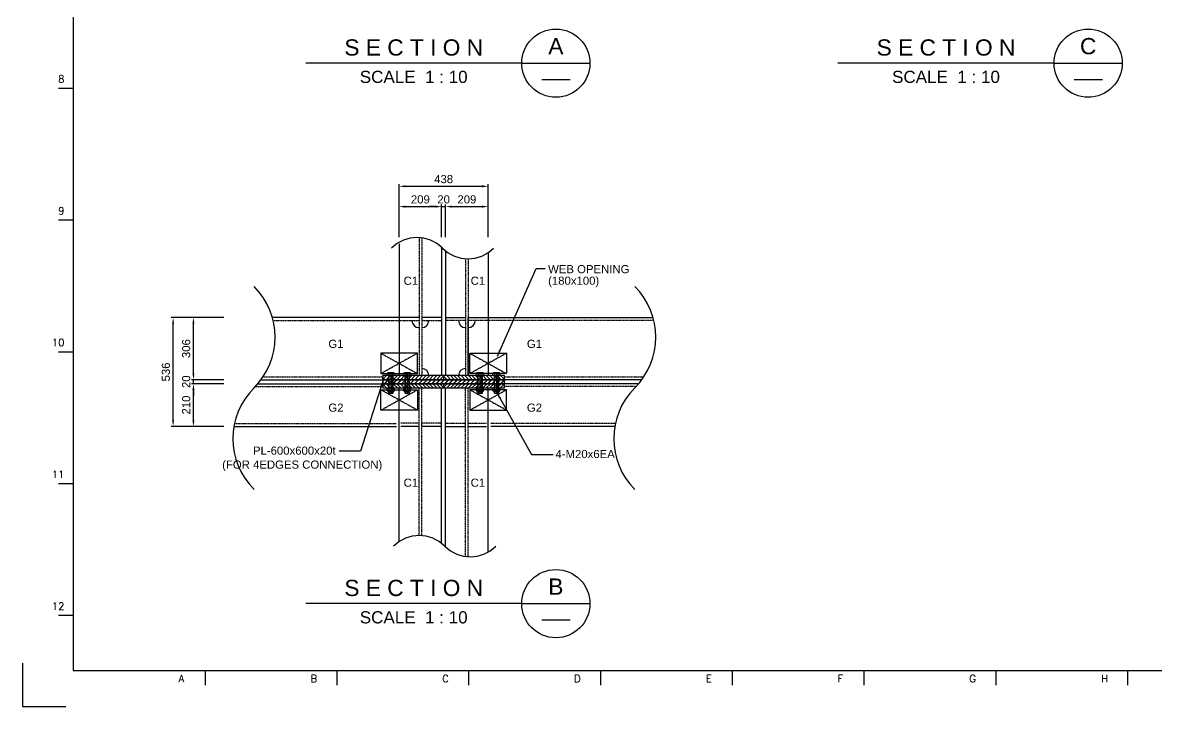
# Model space of a CAD drawing. Header units: millimetres. Extents: x 415966 to 487306, y -108951 to -17325.
# Drawn here: x 422737 to 428319, y -108951 to -105585 of the extents above; entities that cross this region are included whole.
import ezdxf
from ezdxf.enums import TextEntityAlignment as Align

# ---------------------------------------------------------------- set-up
doc = ezdxf.new("R2010")
doc.units = ezdxf.units.MM
doc.header["$LTSCALE"] = 2
doc.linetypes.add('CENTER', pattern=[2, 1.25, -0.25, 0.25, -0.25])
doc.linetypes.add('HIDDEN', pattern=[0.375, 0.25, -0.125])
doc.layers.get('Defpoints').update_dxf_attribs({"color": 250})
for name, color, linetype in [('C_CEN', 1, 'CENTER'), ('C_COLUMN-01', 2, 'Continuous'), ('C_GIRDER', 2, 'Continuous'), ('C_HAT', 253, 'Continuous'), ('C_TEXT_01', 2, 'Continuous'), ('DIM-SCALE', 7, 'Continuous'), ('finish', 1, 'Continuous'), ('TAN-TIT', 30, 'Continuous'), ('TITLE', 7, 'Continuous'), ('나사산', 1, 'Continuous'), ('중심선', 1, 'CENTER')]:
    doc.layers.add(name, color=color, linetype=linetype)
doc.styles.add('Arial', font='arial.ttf')
doc.styles.add('COM', font='COMPLEX', dxfattribs={"height": 5})
doc.dimstyles.new('일반도면_0010', dxfattribs={"dimtxt": 40, "dimasz": 30, "dimexe": 10, "dimexo": 50, "dimgap": 15, "dimtad": 1, "dimdec": 0, "dimzin": 0, "dimdsep": 46, "dimtxsty": 'Arial', "dimcen": -50, "dimclrd": 7, "dimclre": 7, "dimclrt": 2, "dimadec": 8, "dimazin": 0, "dimtfac": 1, "dimtdec": 0, "dimtix": 1, "dimtmove": 2, "dimatfit": 3, "dimfxl": 1, "dimtolj": 1, "dimtzin": 0, "dimarcsym": 0})

# ---------------------------------------------------------------- blocks, each defined once
blk = doc.blocks.new('BORDER')
at = {"layer": 'TAN-TIT'}
for p, q in [((498, 16468), (498, 352)), ((498, 6085), (353, 6085)), ((498, 4787), (353, 4787)), ((498, 3489), (353, 3489)), ((498, 2192), (353, 2192)), ((498, 894), (353, 894)), ((498, 352), (23282, 352)), ((1796, 352), (1796, 208)), ((3093, 352), (3093, 208)), ((4391, 352), (4391, 208)), ((5689, 352), (5689, 208)), ((6987, 352), (6987, 208)), ((8285, 352), (8285, 208)), ((9583, 352), (9583, 208)), ((10881, 352), (10881, 208))]:
    blk.add_line(p, q, dxfattribs=at)
at = {"layer": 'TAN-TIT', "linetype": 'Continuous'}
for p, q in [((0, 424), (0, 0)), ((0, 0), (424, 0))]:
    blk.add_line(p, q, dxfattribs=at)
at = {"layer": 'TAN-TIT', "style": 'COM'}
for s, p in [('8', (411, 6143)), ('9', (411, 4845)), ('10', (411, 3547)), ('11', (411, 2249)), ('12', (411, 951))]:
    blk.add_text(s, height=72.1, dxfattribs=at).set_placement(p, align=Align.RIGHT)
for s, p in [('A', (1536, 237)), ('B', (2834, 237)), ('C', (4132, 237)), ('D', (5430, 237)), ('E', (6727, 237)), ('F', (8025, 237)), ('G', (9323, 237)), ('H', (10621, 237))]:
    blk.add_text(s, height=72.1, dxfattribs=at).set_placement(p)
blk = doc.blocks.new('*D333')
at = {"layer": 'Defpoints', "color": 0}
for p in [(423577.4, -107362.9), (423777.4, -107362.9), (423777.4, -107572.9)]:
    blk.add_point(p, dxfattribs=at)
at = {"layer": 'DIM-SCALE', "color": 7, "lineweight": -2}
for p, q in [((423727.4, -107362.9), (423567.4, -107362.9)), ((423577.4, -107542.9), (423577.4, -107392.9)), ((423727.4, -107572.9), (423567.4, -107572.9))]:
    blk.add_line(p, q, dxfattribs=at)
at = {"layer": 'DIM-SCALE', "color": 7}
for points in [[(423572.4, -107392.9), (423582.4, -107392.9), (423577.4, -107362.9)], [(423572.4, -107542.9), (423582.4, -107542.9), (423577.4, -107572.9)]]:
    blk.add_solid(points, dxfattribs=at)
at = {"layer": 'DIM-SCALE', "color": 2, "insert": (423542, -107467.9), "char_height": 40, "attachment_point": 5, "rotation": 90, "style": 'Arial'}
blk.add_mtext('\\A1;210', dxfattribs=at)
blk = doc.blocks.new('*D334')
at = {"layer": 'Defpoints', "color": 0}
for p in [(423577.4, -107342.9), (423777.4, -107342.9), (423777.4, -107362.9)]:
    blk.add_point(p, dxfattribs=at)
at = {"layer": 'DIM-SCALE', "color": 7, "lineweight": -2}
for p, q in [((423577.4, -107312.9), (423577.4, -107282.9)), ((423727.4, -107342.9), (423567.4, -107342.9)), ((423577.4, -107362.9), (423577.4, -107342.9)), ((423727.4, -107362.9), (423567.4, -107362.9)), ((423577.4, -107392.9), (423577.4, -107422.9))]:
    blk.add_line(p, q, dxfattribs=at)
at = {"layer": 'DIM-SCALE', "color": 7}
for points in [[(423572.4, -107312.9), (423582.4, -107312.9), (423577.4, -107342.9)], [(423572.4, -107392.9), (423582.4, -107392.9), (423577.4, -107362.9)]]:
    blk.add_solid(points, dxfattribs=at)
at = {"layer": 'DIM-SCALE', "color": 2, "insert": (423542, -107352.9), "char_height": 40, "attachment_point": 5, "rotation": 90, "style": 'Arial'}
blk.add_mtext('\\A1;20', dxfattribs=at)
blk = doc.blocks.new('*D335')
at = {"layer": 'Defpoints', "color": 0}
for p in [(423577.4, -107036.9), (423777.4, -107036.9), (423777.4, -107342.9)]:
    blk.add_point(p, dxfattribs=at)
at = {"layer": 'DIM-SCALE', "color": 7, "lineweight": -2}
for p, q in [((423727.4, -107036.9), (423567.4, -107036.9)), ((423577.4, -107312.9), (423577.4, -107066.9)), ((423727.4, -107342.9), (423567.4, -107342.9))]:
    blk.add_line(p, q, dxfattribs=at)
at = {"layer": 'DIM-SCALE', "color": 7}
for points in [[(423572.4, -107066.9), (423582.4, -107066.9), (423577.4, -107036.9)], [(423572.4, -107312.9), (423582.4, -107312.9), (423577.4, -107342.9)]]:
    blk.add_solid(points, dxfattribs=at)
at = {"layer": 'DIM-SCALE', "color": 2, "insert": (423542, -107189.9), "char_height": 40, "attachment_point": 5, "rotation": 90, "style": 'Arial'}
blk.add_mtext('\\A1;306', dxfattribs=at)
blk = doc.blocks.new('*D336')
at = {"layer": 'Defpoints', "color": 0}
for p in [(423477.4, -107036.9), (423777.4, -107036.9), (423777.4, -107572.9)]:
    blk.add_point(p, dxfattribs=at)
at = {"layer": 'DIM-SCALE', "color": 7, "lineweight": -2}
for p, q in [((423727.4, -107036.9), (423467.4, -107036.9)), ((423477.4, -107542.9), (423477.4, -107066.9)), ((423727.4, -107572.9), (423467.4, -107572.9))]:
    blk.add_line(p, q, dxfattribs=at)
at = {"layer": 'DIM-SCALE', "color": 7}
for points in [[(423472.4, -107066.9), (423482.4, -107066.9), (423477.4, -107036.9)], [(423472.4, -107542.9), (423482.4, -107542.9), (423477.4, -107572.9)]]:
    blk.add_solid(points, dxfattribs=at)
at = {"layer": 'DIM-SCALE', "color": 2, "insert": (423442, -107304.9), "char_height": 40, "attachment_point": 5, "rotation": 90, "style": 'Arial'}
blk.add_mtext('\\A1;536', dxfattribs=at)
blk = doc.blocks.new('*D337')
at = {"layer": 'Defpoints', "color": 0}
for p in [(424799.4, -106490.7), (424590.4, -106690.7), (424799.4, -106690.7)]:
    blk.add_point(p, dxfattribs=at)
at = {"layer": 'DIM-SCALE', "color": 7, "lineweight": -2}
for p, q in [((424590.4, -106640.7), (424590.4, -106480.7)), ((424620.4, -106490.7), (424769.4, -106490.7)), ((424799.4, -106640.7), (424799.4, -106480.7))]:
    blk.add_line(p, q, dxfattribs=at)
at = {"layer": 'DIM-SCALE', "color": 7}
for points in [[(424620.4, -106485.7), (424620.4, -106495.7), (424590.4, -106490.7)], [(424769.4, -106485.7), (424769.4, -106495.7), (424799.4, -106490.7)]]:
    blk.add_solid(points, dxfattribs=at)
at = {"layer": 'DIM-SCALE', "color": 2, "insert": (424694.9, -106455.3), "char_height": 40, "attachment_point": 5, "style": 'Arial'}
blk.add_mtext('\\A1;209', dxfattribs=at)
blk = doc.blocks.new('*D338')
at = {"layer": 'Defpoints', "color": 0}
for p in [(424819.4, -106490.7), (424799.4, -106690.7), (424819.4, -106690.7)]:
    blk.add_point(p, dxfattribs=at)
at = {"layer": 'DIM-SCALE', "color": 7, "lineweight": -2}
for p, q in [((424769.4, -106490.7), (424739.4, -106490.7)), ((424799.4, -106640.7), (424799.4, -106480.7)), ((424799.4, -106490.7), (424819.4, -106490.7)), ((424819.4, -106640.7), (424819.4, -106480.7)), ((424849.4, -106490.7), (424879.4, -106490.7))]:
    blk.add_line(p, q, dxfattribs=at)
at = {"layer": 'DIM-SCALE', "color": 7}
for points in [[(424769.4, -106485.7), (424769.4, -106495.7), (424799.4, -106490.7)], [(424849.4, -106485.7), (424849.4, -106495.7), (424819.4, -106490.7)]]:
    blk.add_solid(points, dxfattribs=at)
at = {"layer": 'DIM-SCALE', "color": 2, "insert": (424809.4, -106455.3), "char_height": 40, "attachment_point": 5, "style": 'Arial'}
blk.add_mtext('\\A1;20', dxfattribs=at)
blk = doc.blocks.new('*D339')
at = {"layer": 'Defpoints', "color": 0}
for p in [(425028.4, -106490.7), (424819.4, -106690.7), (425028.4, -106690.7)]:
    blk.add_point(p, dxfattribs=at)
at = {"layer": 'DIM-SCALE', "color": 7, "lineweight": -2}
for p, q in [((424819.4, -106640.7), (424819.4, -106480.7)), ((424849.4, -106490.7), (424998.4, -106490.7)), ((425028.4, -106640.7), (425028.4, -106480.7))]:
    blk.add_line(p, q, dxfattribs=at)
at = {"layer": 'DIM-SCALE', "color": 7}
for points in [[(424849.4, -106485.7), (424849.4, -106495.7), (424819.4, -106490.7)], [(424998.4, -106485.7), (424998.4, -106495.7), (425028.4, -106490.7)]]:
    blk.add_solid(points, dxfattribs=at)
at = {"layer": 'DIM-SCALE', "color": 2, "insert": (424923.9, -106455.3), "char_height": 40, "attachment_point": 5, "style": 'Arial'}
blk.add_mtext('\\A1;209', dxfattribs=at)
blk = doc.blocks.new('*D340')
at = {"layer": 'Defpoints', "color": 0}
for p in [(425028.4, -106390.7), (424590.4, -106690.7), (425028.4, -106690.7)]:
    blk.add_point(p, dxfattribs=at)
at = {"layer": 'DIM-SCALE', "color": 7, "lineweight": -2}
for p, q in [((424590.4, -106640.7), (424590.4, -106380.7)), ((424620.4, -106390.7), (424998.4, -106390.7)), ((425028.4, -106640.7), (425028.4, -106380.7))]:
    blk.add_line(p, q, dxfattribs=at)
at = {"layer": 'DIM-SCALE', "color": 7}
for points in [[(424620.4, -106385.7), (424620.4, -106395.7), (424590.4, -106390.7)], [(424998.4, -106385.7), (424998.4, -106395.7), (425028.4, -106390.7)]]:
    blk.add_solid(points, dxfattribs=at)
at = {"layer": 'DIM-SCALE', "color": 2, "insert": (424809.4, -106355.3), "char_height": 40, "attachment_point": 5, "style": 'Arial'}
blk.add_mtext('\\A1;438', dxfattribs=at)

msp = doc.modelspace()

# ---------------------------------------------------------------- hatches: boundary and pattern name
at = {"layer": 'C_HAT'}
h = msp.add_hatch(dxfattribs=at)
h.set_pattern_fill('ANSI31', color=256, scale=100, style=0)
h.set_pattern_definition([(45, (-149865.738, -85484.742), (-8.83883476, 8.83883476), [])])
h.paths.add_polyline_path([(424809.4, -107322.9), (424509.4, -107322.9), (424509.4, -107342.9), (424809.4, -107342.9)])
h = msp.add_hatch(dxfattribs=at)
h.set_pattern_fill('STEEL1', color=256, scale=20, style=0)
h.set_pattern_definition([(45, (-149865.738, -85484.742), (-10.6066017, 10.6066017), []), (45, (-149864.738, -85484.742), (-10.6066017, 10.6066017), [])])
h.paths.add_polyline_path([(425109.4, -107342.9), (424509.4, -107342.9), (424509.4, -107362.9), (425109.4, -107362.9)])
h = msp.add_hatch(dxfattribs=at)
h.set_pattern_fill('ANSI31', color=256, scale=100, style=0)
h.set_pattern_definition([(135, (999484.504, -85484.742), (8.83883476, 8.83883476), [])])
h.paths.add_polyline_path([(424809.4, -107322.9), (425109.4, -107322.9), (425109.4, -107342.9), (424809.4, -107342.9)])
h = msp.add_hatch(dxfattribs=at)
h.set_pattern_fill('ANSI31', color=256, scale=100, style=0)
h.set_pattern_definition([(315, (-149865.738, -129221.072), (-8.83883476, -8.83883476), [])])
h.paths.add_polyline_path([(424809.4, -107382.9), (424509.4, -107382.9), (424509.4, -107362.9), (424809.4, -107362.9)])
h = msp.add_hatch(dxfattribs=at)
h.set_pattern_fill('ANSI31', color=256, scale=100, style=0)
h.set_pattern_definition([(225, (999484.504, -129221.072), (8.83883476, -8.83883476), [])])
h.paths.add_polyline_path([(424809.4, -107382.9), (425109.4, -107382.9), (425109.4, -107362.9), (424809.4, -107362.9)])

# ---------------------------------------------------------------- linework, layer by layer
for p, q in [((424534.4, -107309.9), (424532.1, -107311.2)), ((424532.1, -107322.9), (424532.1, -107311.2)), ((424566.7, -107322.9), (424532.1, -107322.9)), ((424564.4, -107309.9), (424534.4, -107309.9)), ((424539.4, -107408.9), (424539.4, -107322.9)), ((424559.4, -107326.1), (424539.4, -107326.1)), ((424540.7, -107311.2), (424540.7, -107322.9)), ((424558, -107311.2), (424558, -107322.9)), ((424559.4, -107322.9), (424559.4, -107408.9)), ((424566.7, -107311.2), (424564.4, -107309.9)), ((424566.7, -107311.2), (424566.7, -107322.9)), ((424615.4, -107309.9), (424613.1, -107311.2)), ((424613.1, -107322.9), (424613.1, -107311.2)), ((424647.7, -107322.9), (424613.1, -107322.9)), ((424645.4, -107309.9), (424615.4, -107309.9)), ((424620.4, -107408.9), (424620.4, -107322.9)), ((424640.4, -107326.1), (424620.4, -107326.1)), ((424621.7, -107311.2), (424621.7, -107322.9)), ((424639, -107311.2), (424639, -107322.9)), ((424640.4, -107322.9), (424640.4, -107408.9)), ((424647.7, -107311.2), (424645.4, -107309.9)), ((424647.7, -107311.2), (424647.7, -107322.9)), ((424973.4, -107309.9), (424971.1, -107311.2)), ((424971.1, -107322.9), (424971.1, -107311.2)), ((425005.7, -107322.9), (424971.1, -107322.9)), ((425003.4, -107309.9), (424973.4, -107309.9)), ((424978.4, -107408.9), (424978.4, -107322.9)), ((424998.4, -107326.1), (424978.4, -107326.1)), ((424979.7, -107311.2), (424979.7, -107322.9)), ((424997, -107311.2), (424997, -107322.9)), ((424998.4, -107322.9), (424998.4, -107408.9)), ((425005.7, -107311.2), (425003.4, -107309.9)), ((425005.7, -107311.2), (425005.7, -107322.9)), ((425054.4, -107309.9), (425052.1, -107311.2)), ((425052.1, -107322.9), (425052.1, -107311.2)), ((425086.7, -107322.9), (425052.1, -107322.9)), ((425084.4, -107309.9), (425054.4, -107309.9)), ((425059.4, -107408.9), (425059.4, -107322.9)), ((425079.4, -107326.1), (425059.4, -107326.1)), ((425060.7, -107311.2), (425060.7, -107322.9)), ((425078, -107311.2), (425078, -107322.9)), ((425079.4, -107322.9), (425079.4, -107408.9)), ((425086.7, -107311.2), (425084.4, -107309.9)), ((425086.7, -107311.2), (425086.7, -107322.9)), ((424532.1, -107384.2), (424534.4, -107382.9)), ((424532.1, -107397.6), (424532.1, -107384.2)), ((424532.1, -107397.6), (424534.4, -107398.9)), ((424534.4, -107382.9), (424564.4, -107382.9)), ((424534.4, -107398.9), (424564.4, -107398.9)), ((424540.7, -107397.6), (424540.7, -107384.2)), ((424558, -107397.6), (424558, -107384.2)), ((424564.4, -107382.9), (424566.7, -107384.2)), ((424564.4, -107398.9), (424566.7, -107397.6)), ((424566.7, -107397.6), (424566.7, -107384.2)), ((424613.1, -107384.2), (424615.4, -107382.9)), ((424613.1, -107397.6), (424613.1, -107384.2)), ((424613.1, -107397.6), (424615.4, -107398.9)), ((424615.4, -107382.9), (424645.4, -107382.9)), ((424615.4, -107398.9), (424645.4, -107398.9)), ((424621.7, -107397.6), (424621.7, -107384.2)), ((424639, -107397.6), (424639, -107384.2)), ((424645.4, -107382.9), (424647.7, -107384.2)), ((424645.4, -107398.9), (424647.7, -107397.6)), ((424647.7, -107397.6), (424647.7, -107384.2)), ((424971.1, -107384.2), (424973.4, -107382.9)), ((424971.1, -107397.6), (424971.1, -107384.2)), ((424971.1, -107397.6), (424973.4, -107398.9)), ((424973.4, -107382.9), (425003.4, -107382.9)), ((424973.4, -107398.9), (425003.4, -107398.9)), ((424979.7, -107397.6), (424979.7, -107384.2)), ((424997, -107397.6), (424997, -107384.2)), ((425003.4, -107382.9), (425005.7, -107384.2)), ((425003.4, -107398.9), (425005.7, -107397.6)), ((425005.7, -107397.6), (425005.7, -107384.2)), ((425052.1, -107384.2), (425054.4, -107382.9)), ((425052.1, -107397.6), (425052.1, -107384.2)), ((425052.1, -107397.6), (425054.4, -107398.9)), ((425054.4, -107382.9), (425084.4, -107382.9)), ((425054.4, -107398.9), (425084.4, -107398.9)), ((425060.7, -107397.6), (425060.7, -107384.2)), ((425078, -107397.6), (425078, -107384.2)), ((425084.4, -107382.9), (425086.7, -107384.2)), ((425084.4, -107398.9), (425086.7, -107397.6)), ((425086.7, -107397.6), (425086.7, -107384.2)), ((424559.4, -107408.9), (424539.4, -107408.9)), ((424540.7, -107410.3), (424539.4, -107408.9)), ((424558, -107410.3), (424540.7, -107410.3)), ((424559.4, -107408.9), (424558, -107410.3)), ((424640.4, -107408.9), (424620.4, -107408.9)), ((424621.7, -107410.3), (424620.4, -107408.9)), ((424639, -107410.3), (424621.7, -107410.3)), ((424640.4, -107408.9), (424639, -107410.3)), ((424998.4, -107408.9), (424978.4, -107408.9)), ((424979.7, -107410.3), (424978.4, -107408.9)), ((424997, -107410.3), (424979.7, -107410.3)), ((424998.4, -107408.9), (424997, -107410.3)), ((425079.4, -107408.9), (425059.4, -107408.9)), ((425060.7, -107410.3), (425059.4, -107408.9)), ((425078, -107410.3), (425060.7, -107410.3)), ((425079.4, -107408.9), (425078, -107410.3))]:
    msp.add_line(p, q)
for centre, radius, start, end in [((424536.4, -107317.6), 7.66, 55.591, 124.409), ((424549.4, -107340), 30, 73.2199, 106.7801), ((424562.4, -107317.6), 7.66, 55.591, 124.409), ((424617.4, -107317.6), 7.66, 55.591, 124.409), ((424630.4, -107340), 30, 73.2199, 106.7801), ((424643.4, -107317.6), 7.66, 55.591, 124.409), ((424975.4, -107317.6), 7.66, 55.591, 124.409), ((424988.4, -107340), 30, 73.2199, 106.7801), ((425001.4, -107317.6), 7.66, 55.591, 124.409), ((425056.4, -107317.6), 7.66, 55.591, 124.409), ((425069.4, -107340), 30, 73.2199, 106.7801), ((425082.4, -107317.6), 7.66, 55.591, 124.409), ((424536.4, -107390.6), 7.66, 55.591, 124.409), ((424536.4, -107391.2), 7.66, 235.591, 304.409), ((424549.6, -107412.9), 30, 90.4002, 107.1986), ((424549.6, -107368.9), 30, 252.8014, 269.5998), ((424549.2, -107412.9), 30, 72.8014, 89.5998), ((424549.2, -107368.9), 30, 270.4002, 287.1986), ((424562.4, -107390.6), 7.66, 55.591, 124.409), ((424562.4, -107391.2), 7.66, 235.591, 304.409), ((424617.4, -107390.6), 7.66, 55.591, 124.409), ((424617.4, -107391.2), 7.66, 235.591, 304.409), ((424630.6, -107412.9), 30, 90.4002, 107.1986), ((424630.6, -107368.9), 30, 252.8014, 269.5998), ((424630.2, -107412.9), 30, 72.8014, 89.5998), ((424630.2, -107368.9), 30, 270.4002, 287.1986), ((424643.4, -107390.6), 7.66, 55.591, 124.409), ((424643.4, -107391.2), 7.66, 235.591, 304.409), ((424975.4, -107390.6), 7.66, 55.591, 124.409), ((424975.4, -107391.2), 7.66, 235.591, 304.409), ((424988.6, -107412.9), 30, 90.4002, 107.1986), ((424988.6, -107368.9), 30, 252.8014, 269.5998), ((424988.2, -107412.9), 30, 72.8014, 89.5998), ((424988.2, -107368.9), 30, 270.4002, 287.1986), ((425001.4, -107390.6), 7.66, 55.591, 124.409), ((425001.4, -107391.2), 7.66, 235.591, 304.409), ((425056.4, -107390.6), 7.66, 55.591, 124.409), ((425056.4, -107391.2), 7.66, 235.591, 304.409), ((425069.6, -107412.9), 30, 90.4002, 107.1986), ((425069.6, -107368.9), 30, 252.8014, 269.5998), ((425069.2, -107412.9), 30, 72.8014, 89.5998), ((425069.2, -107368.9), 30, 270.4002, 287.1986), ((425082.4, -107390.6), 7.66, 55.591, 124.409), ((425082.4, -107391.2), 7.66, 235.591, 304.409)]:
    msp.add_arc(centre, radius, start, end)
at = {"layer": 'C_CEN'}
for p, q in [((424680.4, -107212.9), (424500.4, -107312.9)), ((424500.4, -107212.9), (424680.4, -107312.9)), ((424938.4, -107212.9), (425118.4, -107312.9)), ((425118.4, -107212.9), (424938.4, -107312.9)), ((424680.4, -107492.9), (424500.4, -107392.9)), ((424500.4, -107492.9), (424680.4, -107392.9)), ((424938.4, -107492.9), (425118.4, -107392.9)), ((425118.4, -107492.9), (424938.4, -107392.9))]:
    msp.add_line(p, q, dxfattribs=at)
for points in [[(424680.4, -107212.9), (424500.4, -107212.9), (424500.4, -107312.9), (424680.4, -107312.9)], [(424938.4, -107212.9), (425118.4, -107212.9), (425118.4, -107312.9), (424938.4, -107312.9)], [(424680.4, -107492.9), (424500.4, -107492.9), (424500.4, -107392.9), (424680.4, -107392.9)], [(424938.4, -107492.9), (425118.4, -107492.9), (425118.4, -107392.9), (424938.4, -107392.9)]]:
    msp.add_lwpolyline(points, close=True, dxfattribs=at)
at = {"layer": 'C_CEN', "linetype": 'Continuous'}
for centre, radius, start, end in [((424678.1, -106821), 177.9, 45, 135), ((424929.8, -106569.3), 177.9, 225, 315), ((423625.8, -107133.4), 353.6, 315, 45), ((425500.7, -107133.4), 353.6, 315, 45), ((424125.8, -107633.4), 353.6, 135, 225), ((426000.7, -107633.4), 353.6, 135, 225), ((424689, -108288.5), 177.9, 45, 135), ((424940.6, -108036.8), 177.9, 225, 315)]:
    msp.add_arc(centre, radius, start, end, dxfattribs=at)
at = {"layer": 'C_COLUMN-01'}
for p, q in [((424590.4, -106674.3), (424590.4, -107322.9)), ((424799.4, -106690.7), (424799.4, -107322.9)), ((424819.4, -106708.9), (424819.4, -107322.9)), ((425028.4, -106717.5), (425028.4, -107322.9)), ((424590.4, -108140.3), (424590.4, -107382.9)), ((424799.4, -108145), (424799.4, -107382.9)), ((424819.4, -108167.1), (424819.4, -107382.9)), ((425028.4, -108191.6), (425028.4, -107382.9))]:
    msp.add_line(p, q, dxfattribs=at)
at = {"layer": 'C_GIRDER', "linetype": 'HIDDEN'}
for p, q in [((424688.4, -106643.3), (424688.4, -107322.9)), ((424701.4, -106644.6), (424701.4, -107322.9)), ((424917.4, -106746.8), (424917.4, -107322.9)), ((424930.4, -106747.3), (424930.4, -107322.9)), ((423969.7, -107051.5), (424688.4, -107051.5)), ((424701.4, -107051.5), (424799.4, -107051.5)), ((424917.4, -107051.5), (424819.4, -107051.5)), ((425844.7, -107051.5), (424930.4, -107051.5)), ((423919.6, -107328.3), (424509.4, -107328.3)), ((425109.4, -107328.3), (425795.7, -107328.3)), ((423881.9, -107377.1), (424509.4, -107377.1)), ((424688.4, -108110.5), (424688.4, -107382.9)), ((424701.4, -108110.9), (424701.4, -107382.9)), ((424917.4, -108213.2), (424917.4, -107382.9)), ((424930.4, -108214.5), (424930.4, -107382.9)), ((425756.8, -107377.1), (425109.4, -107377.1)), ((423780.2, -107558.7), (424577.4, -107558.7)), ((424688.4, -107556.9), (424598, -107556.9)), ((424799.4, -107556.9), (424701.4, -107556.9)), ((424819.4, -107556.9), (424917.4, -107556.9)), ((424930.4, -107556.9), (425020.8, -107556.9)), ((425655.1, -107558.7), (425041.4, -107558.7))]:
    msp.add_line(p, q, dxfattribs=at)
at = {"layer": 'C_GIRDER'}
for p, q in [((424688.4, -107036.9), (423965.9, -107036.9)), ((424799.4, -107036.9), (424701.4, -107036.9)), ((424819.4, -107036.9), (424917.4, -107036.9)), ((424930.4, -107322.9), (424930.4, -107036.9)), ((424930.4, -107036.9), (425840.9, -107036.9)), ((424509.4, -107342.9), (424509.4, -107328.3)), ((424809.4, -107322.9), (424809.4, -107342.9)), ((425109.4, -107342.9), (425109.4, -107328.3)), ((424809.4, -107362.9), (424809.4, -107382.9))]:
    msp.add_line(p, q, dxfattribs=at)
for points in [[(423910.5, -107342.9), (424577.4, -107342.9)], [(425785.5, -107342.9), (425041.4, -107342.9)], [(423894.7, -107362.9), (424509.4, -107362.9)], [(425769.6, -107362.9), (425109.4, -107362.9)], [(423777.4, -107572.9), (424577.4, -107572.9)], [(424688.4, -107572.9), (424598, -107572.9)], [(424799.4, -107572.9), (424701.4, -107572.9)], [(424819.4, -107572.9), (424917.4, -107572.9)], [(424930.4, -107572.9), (425020.8, -107572.9)], [(425652.4, -107572.9), (425041.4, -107572.9)]]:
    msp.add_lwpolyline(points, dxfattribs=at)
for points in [[(424509.4, -107342.9), (425109.4, -107342.9), (425109.4, -107322.9), (424509.4, -107322.9)], [(424509.4, -107362.9), (425109.4, -107362.9), (425109.4, -107342.9), (424509.4, -107342.9)], [(424509.4, -107382.9), (425109.4, -107382.9), (425109.4, -107362.9), (424509.4, -107362.9)]]:
    msp.add_lwpolyline(points, close=True, dxfattribs=at)
at = {"layer": 'finish'}
for centre, start, end in [((424688.4, -107051.5), 180, 270), ((424701.4, -107051.5), 270, 0), ((424917.4, -107051.5), 180, 270), ((424930.4, -107051.5), 270, 0), ((424701.4, -107322.9), 0, 90), ((424917.4, -107322.9), 90, 180)]:
    msp.add_arc(centre, 35, start, end, dxfattribs=at)
at = {"layer": 'TITLE', "color": 1, "linetype": 'Continuous'}
for p, q in [((425194.1, -105784.3), (424130.1, -105784.3)), ((427815.1, -105784.3), (426751.1, -105784.3)), ((425194.1, -108445.8), (424130.1, -108445.8))]:
    msp.add_line(p, q, dxfattribs=at)
for points in [[(425194.1, -105784.3), (425530.1, -105784.3)], [(427815.1, -105784.3), (428151.1, -105784.3)], [(425194.1, -108445.8), (425530.1, -108445.8)]]:
    msp.add_lwpolyline(points, dxfattribs=at)
at = {"layer": 'TITLE', "color": 2, "linetype": 'Continuous'}
for points in [[(425293.2, -105864.2), (425432.9, -105864.2)], [(427914.3, -105864.2), (428053.9, -105864.2)], [(425293.2, -108525.6), (425432.9, -108525.6)]]:
    msp.add_lwpolyline(points, dxfattribs=at)
at = {"layer": 'TITLE', "color": 1, "linetype": 'Continuous'}
for centre in [(425362.1, -105784.3), (427983.1, -105784.3), (425362.1, -108445.8)]:
    msp.add_circle(centre, 168, dxfattribs=at)
at = {"layer": '나사산'}
for p, q in [((424540.7, -107326.1), (424539.4, -107323.7)), ((424540.7, -107410.3), (424540.7, -107326.1)), ((424558, -107326.1), (424559.4, -107323.7)), ((424558, -107410.3), (424558, -107326.1)), ((424621.7, -107326.1), (424620.4, -107323.7)), ((424621.7, -107410.3), (424621.7, -107326.1)), ((424639, -107326.1), (424640.4, -107323.7)), ((424639, -107410.3), (424639, -107326.1)), ((424979.7, -107326.1), (424978.4, -107323.7)), ((424979.7, -107410.3), (424979.7, -107326.1)), ((424997, -107326.1), (424998.4, -107323.7)), ((424997, -107410.3), (424997, -107326.1)), ((425060.7, -107326.1), (425059.4, -107323.7)), ((425060.7, -107410.3), (425060.7, -107326.1)), ((425078, -107326.1), (425079.4, -107323.7)), ((425078, -107410.3), (425078, -107326.1))]:
    msp.add_line(p, q, dxfattribs=at)
at = {"layer": '중심선'}
for p, q in [((424549.4, -107307.9), (424549.4, -107412.3)), ((424630.4, -107307.9), (424630.4, -107412.3)), ((424988.4, -107307.9), (424988.4, -107412.3)), ((425069.4, -107307.9), (425069.4, -107412.3)), ((424549.4, -107380.9), (424549.4, -107400.9)), ((424630.4, -107380.9), (424630.4, -107400.9)), ((424988.4, -107380.9), (424988.4, -107400.9)), ((425069.4, -107380.9), (425069.4, -107400.9))]:
    msp.add_line(p, q, dxfattribs=at)

# ---------------------------------------------------------------- block references
at = {"xscale": 0.5, "yscale": 0.5, "zscale": 0.5}
msp.add_blockref('BORDER', (422736.6, -108951.5), dxfattribs=at)

# ---------------------------------------------------------------- texts
at = {"layer": 'C_TEXT_01', "style": 'Arial'}
for s, p in [('WEB OPENING', (425323.9, -106818.5)), ('C1', (424612.3, -106875.7)), ('C1', (424942.5, -106875.7)), ('(180x100)', (425323.9, -106875.3)), ('G1', (424241.9, -107186.4)), ('G1', (425219.3, -107186.4)), ('G2', (424241.9, -107500.6)), ('G2', (425219.3, -107500.6)), ('PL-600x600x20t', (423870.6, -107712.2)), ('4-M20x6EA', (425360.2, -107729)), ('(FOR 4EDGES CONNECTION)', (423718.8, -107781.1)), ('C1', (424612.3, -107870.1)), ('C1', (424942.5, -107870.1))]:
    msp.add_text(s, height=40, dxfattribs=at).set_placement(p)
at = {"layer": 'TITLE', "color": 3, "ltscale": 10, "style": 'Arial'}
for p in [(424662.1, -105747), (427283.1, -105747), (424662.1, -108408.5)]:
    msp.add_text('S E C T I O N', height=80, dxfattribs=at).set_placement(p, align=Align.CENTER)
at = {"layer": 'TITLE', "color": 2, "ltscale": 10, "style": 'Arial'}
for s, p in [('A', (425362.1, -105700.3)), ('C', (427983.1, -105700.3)), ('B', (425362.1, -108361.8))]:
    msp.add_text(s, height=80, dxfattribs=at).set_placement(p, align=Align.MIDDLE)
at = {"layer": 'TITLE', "color": 2, "linetype": 'Continuous', "style": 'Arial'}
for p in [(424662.1, -105821.7), (427283.1, -105821.7), (424662.1, -108483.1)]:
    msp.add_text('SCALE  1 : 10', height=60, dxfattribs=at).set_placement(p, align=Align.TOP_CENTER)

# ---------------------------------------------------------------- dimensions: what is measured, and where the dimension line sits
at = {"layer": 'DIM-SCALE'}
for base, p1, p2, picture, middle in [((425028.4, -106390.7), (424590.4, -106690.7), (425028.4, -106690.7), '*D340', (424809.4, -106355.3)), ((424799.4, -106490.7), (424590.4, -106690.7), (424799.4, -106690.7), '*D337', (424694.9, -106455.3)), ((424819.4, -106490.7), (424799.4, -106690.7), (424819.4, -106690.7), '*D338', (424809.4, -106455.3)), ((425028.4, -106490.7), (424819.4, -106690.7), (425028.4, -106690.7), '*D339', (424923.9, -106455.3))]:
    dim = msp.add_linear_dim(base=base, p1=p1, p2=p2, dimstyle='일반도면_0010', dxfattribs=at)
    dim.commit()
    dim.dimension.update_dxf_attribs({"geometry": picture, "text_midpoint": middle})
for base, p1, p2, picture, middle in [((423477.4, -107036.9), (423777.4, -107572.9), (423777.4, -107036.9), '*D336', (423442, -107304.9)), ((423577.4, -107036.9), (423777.4, -107342.9), (423777.4, -107036.9), '*D335', (423542, -107189.9)), ((423577.4, -107342.9), (423777.4, -107362.9), (423777.4, -107342.9), '*D334', (423542, -107352.9)), ((423577.4, -107362.9), (423777.4, -107572.9), (423777.4, -107362.9), '*D333', (423542, -107467.9))]:
    dim = msp.add_linear_dim(base=base, p1=p1, p2=p2, angle=90, dimstyle='일반도면_0010', dxfattribs=at)
    dim.commit()
    dim.dimension.update_dxf_attribs({"geometry": picture, "text_midpoint": middle})

# ---------------------------------------------------------------- leaders
for points in [[(425074.1, -107226.4), (425265.7, -106795.3), (425310.2, -106795.3)], [(424509.4, -107350.2), (424400.7, -107694.5), (424295.2, -107694.5)], [(425071.4, -107406.4), (425242.9, -107712), (425348.3, -107712)]]:
    msp.add_leader(points, dimstyle='일반도면_0010', dxfattribs=at)

doc.saveas('drawing.dxf')
